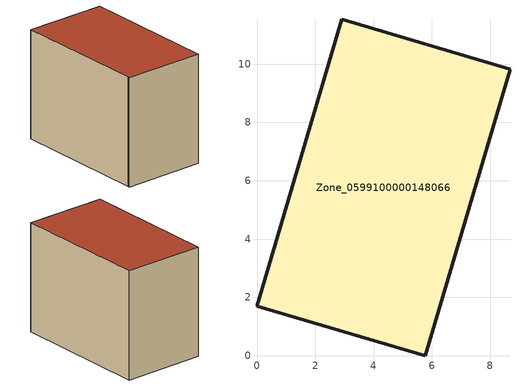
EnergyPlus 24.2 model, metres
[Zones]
Zone_0599100000148066
 floor ground (C_G): 0.01,1.75 0.05,1.85 2.91,11.54 8.68,9.83 5.77,0 0,1.7 z0.66
 wall outside (C_F): 5.77,0 8.68,9.83 2.91,11.54 0.05,1.85 0.01,1.75 0,1.7 5.77,0 z0.66:8.65
 roof outside (C_R): 0.05,1.85 0.01,1.75 0,1.7 5.77,0 8.68,9.83 2.91,11.54 z8.65
[BUILDING]
Pand.0599100000148066: North Axis=0; Terrain=City; Loads Convergence Tolerance Value=0.04; Temperature Convergence Tolerance Value=0.4; Solar Distribution=FullExterior; Maximum Number of Warmup Days=25; Minimum Number of Warmup Days=1
[Site:Location]
Rotterdam.The.Hague.AP_ZH_NLD Design_Conditions: Latitude=51.96; Longitude=4.45; Time Zone=1; Elevation=-4.5
[SITE:GROUNDTEMPERATURE:BUILDINGSURFACE]
18, 18, 18, 18, 18, 18, 18, 18, 18, 18, 18, 18
[MATERIAL] Thermal Absorptance=0.9; Solar Absorptance=0.7; Visible Absorptance=0.7
Name | Roughness | Thickness | Conductivity | Density | Specific Heat
G.TI.1965-1974 | MediumSmooth | 0.15 | 0.882353 | 540 | 1210
F.TI.1965-1974 | Rough | 0.3 | 0.697674 | 1920 | 840
R.TI.1965-1974 | MediumRough | 0.2 | 0.232558 | 1500 | 1000
[CONSTRUCTION]
C_G: G.TI.1965-1974
C_F: F.TI.1965-1974
C_R: R.TI.1965-1974
[ZONE]
Zone_0599100000148066: Type=1; Multiplier=1; Ceiling Height=Autocalculate; Volume=Autocalculate; Floor Area=autocalculate; Part of Total Floor Area=Yes
[ZONEINFILTRATION:DESIGNFLOWRATE]
Infil_Zone_0599100000148066: Zone or ZoneList or Space or SpaceList=Zone_0599100000148066; Schedule=AlwaysOn; Design Flow Rate Calculation Method=Flow/Area; Flow Rate per Floor Area=0.003; Constant Term Coefficient=1; Temperature Term Coefficient=0; Velocity Term Coefficient=0; Velocity Squared Term Coefficient=0
[HVACTEMPLATE:ZONE:IDEALLOADSAIRSYSTEM]
Zone_0599100000148066: Maximum Heating Supply Air Temperature=50; Minimum Cooling Supply Air Temperature=13; Maximum Heating Supply Air Humidity Ratio=0.0156; Minimum Cooling Supply Air Humidity Ratio=0.0077; Heating Limit=NoLimit; Cooling Limit=NoLimit; Dehumidification Control Type=ConstantSensibleHeatRatio; Cooling Sensible Heat Ratio=0.7; Dehumidification Setpoint=60; Humidification Control Type=None; Humidification Setpoint=30; Outdoor Air Method=None; Outdoor Air Flow Rate per Person=0.00944; Outdoor Air Flow Rate per Zone Floor Area=0; Outdoor Air Flow Rate per Zone=0; Demand Controlled Ventilation Type=None; Outdoor Air Economizer Type=NoEconomizer; Heat Recovery Type=None; Sensible Heat Recovery Effectiveness=0.7; Latent Heat Recovery Effectiveness=0.65
[ZONECONTROL:THERMOSTAT]
ThermostatControl_Zone_0599100000148066: Zone or ZoneList=Zone_0599100000148066; Control Type Schedule=DualSetpointControlType; Control 1=Thermostat_Zone_0599100000148066; Temperature Difference Between Cutout And Setpoint=0
[THERMOSTATSETPOINT:DUALSETPOINT]
Thermostat_Zone_0599100000148066: Heating Setpoint Temperature Schedule=HeatingSetpoint_Zone_0599100000148066; Cooling Setpoint Temperature Schedule=CoolingSetpoint_Zone_0599100000148066
[SCHEDULE:COMPACT]
HeatingSetpoint_Zone_0599100000148066: Through: 12/31, For: AllDays, Until: 24:00, 21
CoolingSetpoint_Zone_0599100000148066: Through: 12/31, For: AllDays, Until: 24:00, 24
DualSetpointControlType: Through: 12/31, For: AllDays, Until: 24:00, 4
AlwaysOn: Through: 12/31, For: AllDays, Until: 24:00, 1
